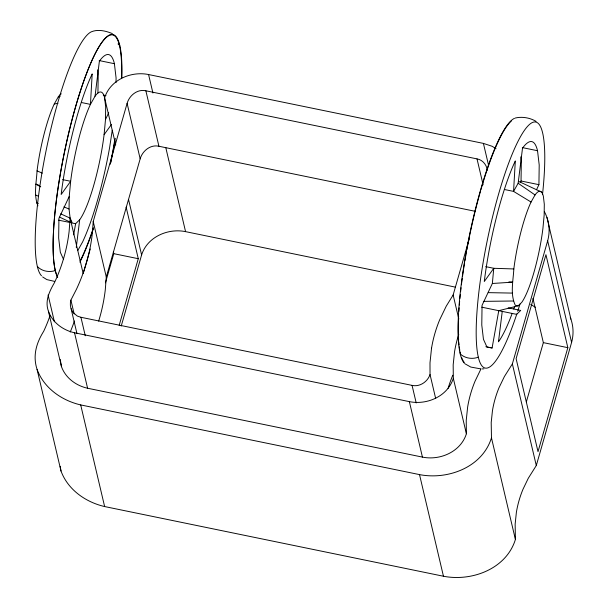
<?xml version="1.0" encoding="UTF-8"?>
<svg xmlns="http://www.w3.org/2000/svg" width="608" height="608" viewBox="0 0 608 608"><rect width="100%" height="100%" fill="white"/><g stroke="black" fill="none" stroke-linecap="round" stroke-linejoin="round"><path stroke-width="0.91" d="M37.901 205.838C33.539 194.826 36.434 182.37 37.05 170.894A58.573 11.035 -78.4 0 1 54.272 103.983L58.269 96.908A58.573 11.035 -78.4 0 1 61.264 93.792M90.242 248.991L83.19 273.592L70.125 218.12L69.054 209.03L69.236 196.468L70.65 181.275A67.328 12.684 -78.4 0 1 90.44 104.371L92.188 73.918A105.564 19.889 -78.4 0 0 61.15 194.507L70.65 181.275L62.601 179.626M97.934 93.039L98.2 74.275L97.675 69.821M76.266 247.426L79.701 219.739A67.328 12.684 -78.4 0 0 104.09 134.695L105.503 119.51L105.678 106.94L104.614 97.85C110.215 79.891 130.91 70.9 148.572 74.541L483.413 143.404L492.222 146.315L496.029 148.717M116.014 82.642L116.082 77.953L114.403 63.703L99.203 60.572M518.168 305.824L515.326 305.345C509.975 294.067 513.236 280.896 513.828 268.949A58.573 11.035 -78.4 0 1 531.05 202.038L535.04 194.963A58.573 11.035 -78.4 0 1 543.377 196.369L544.304 204.273L544.152 215.209L542.921 228.418A58.573 11.035 -78.4 0 1 521.71 302.412L518.168 305.824L498.758 310.68L492.1 347.981L486.978 347.115L483.451 339.294L481.779 325.044L482.053 305.338L492.351 283.488L493.764 268.295L485.724 266.638M520.25 182.674L521.041 180.994L521.322 161.295L520.798 156.841M536.545 189.719L538.924 184.672L539.205 164.973L537.525 150.723L522.325 147.592M60.671 213.841L70.125 218.12L69.122 231.405A188.602 171.593 -13.3 0 1 54.393 282.781C49.385 291.43 44.688 301.066 48.42 311.22L61.484 366.692C65.565 378.009 76.076 385.692 87.59 388.238L422.431 457.102C440.086 460.735 460.788 451.744 466.389 433.785L466.237 420.341L467.643 407.033A132.734 120.764 -13.3 0 1 475.053 381.186L481.012 368.813M487.304 170.164C486.651 164.798 482.516 159.752 477.014 158.893L145.867 90.79C137.4 88.806 129.352 95.479 127.11 103.368L93.222 221.532L92.234 234.224A202.016 183.798 -13.3 0 1 76.456 289.256L70.893 300.116A17.199 15.648 -13.3 0 0 72.899 312.292L77.307 316.076L80.925 317.277L412.064 385.381C419.74 387.167 427.606 381.763 430.038 374.551L429.993 362.862L431.536 348.209M475.19 211.303L158.931 146.262C150.465 144.271 142.416 150.944 140.174 158.832L106.286 277.005L105.298 289.689A202.016 183.798 -13.3 0 1 98.663 321.115M81.502 102.532L90.44 104.371L95.03 96.239L99.385 61.165A105.564 19.889 -78.4 0 1 114.403 63.703M502.254 311.372L498.476 341.825A105.564 19.889 -78.4 0 0 512.172 313.394M504.625 189.544L513.562 191.383L518.153 183.251L522.508 148.185A105.564 19.889 -78.4 0 1 537.525 150.723M112.244 130.272L109.584 147.774A105.564 19.889 -78.4 0 1 82.544 242.06L77.763 250.542M114.623 140.38L113.795 145.836A125.582 23.659 -78.4 0 1 110.238 164.244M73.636 234.855L75.635 223.66L79.701 219.739M105.42 282.864L113.787 253.673L113.354 251.826M119.183 325.303L138.274 258.704L126.137 207.146M121.235 326.025L141.611 254.957C147.212 236.991 167.914 228 185.569 231.64L455.301 287.113M431.536 348.209A146.118 132.947 -13.3 0 1 439.698 319.755L446.257 306.136L453.142 294.986L469.612 237.538M50.061 315.56A174.146 158.445 -13.3 0 1 43.692 331.276C36.358 343.011 32.581 355.65 37.065 369.383L60.998 471.018C67.891 489.759 85.667 502.155 104.629 506.555L443.452 576.24C471.831 581.772 506.327 568.928 515.409 539.471L491.469 437.836L491.203 422.514L492.457 410.651A118.317 107.646 -13.3 0 1 499.062 387.608L504.374 376.588L512.362 363.903L547.664 240.798A46.725 42.514 -13.3 0 0 544.358 211.614M526.346 401.926L543.347 342.631L532.942 298.437M567.842 347.67L538.019 451.66L516.116 358.674L545.938 254.676L567.842 347.67L543.347 342.631M515.409 539.471L515.143 524.149L516.39 512.286A118.317 107.646 -13.3 0 1 523.002 489.242L528.314 478.222L536.294 465.538L571.596 342.433A46.725 42.514 -13.3 0 0 570.266 317.422M458.759 334.461A132.734 120.764 -13.3 0 0 454.579 351.568L453.173 364.876L453.325 378.313C447.724 396.279 427.021 405.27 409.366 401.63L74.526 332.766C63.012 330.228 52.501 322.544 48.42 311.22M491.469 437.836C482.387 467.294 447.898 480.138 419.52 474.605L80.697 404.92C61.735 400.52 43.958 388.124 37.065 369.383M69.236 196.468L58.93 218.318L58.657 238.024L60.329 252.274L63.498 259.312M105.503 119.51L108.672 112.784M80.142 260.642L81.632 257.997A125.582 23.659 -78.4 0 0 93.442 227.726M104.09 134.695L111.477 124.412M55.237 270.575C49.172 272.627 41.762 271.221 37.324 266.471M478.329 357.17C472.332 359.503 464.877 358.37 460.188 353.856L460.446 353.491A125.582 23.659 -78.4 0 1 460.112 351.979M515.158 118.058C522.082 116.356 529.986 117.754 536.104 121.38M58.269 96.908L60.063 96.49M54.272 103.983L57.935 103.322M492.351 283.488L512.597 282.158L508.873 281.93M482.228 368.912L483.945 368.828M483.71 301.363L513.372 300.998M488.247 292.638L512.445 293.094M513.828 268.949L493.764 268.295L484.272 281.527A105.564 19.889 -78.4 0 1 515.31 160.938L513.562 191.383L531.05 202.038M480.487 368.828L470.797 367.065L464.945 363.774M75.635 223.66L72.367 223.113L70.125 218.12M54.621 281.398L46.824 279.596L42.606 276.914M103.284 95.084L105.967 95.631M521.041 180.994L538.924 184.672M508.189 307.861L520.714 310.437L516.64 314.359L481.772 307.184M58.649 220.172L70.27 222.558M113.787 253.673L138.274 258.704M485.838 346.689L492.1 347.981M39.338 185.41L35.819 184.11L40.728 186.846M35.667 195.039L38.236 196.118M63.916 206.88L69.054 209.03M37.05 170.894L42.286 173.128M36.602 202.95L38.319 203.726M518.594 181.344L541.424 192.029M59.69 217.178L69.836 221.928M112.351 33.615C105.921 30.917 98.063 29.009 91.367 31.806A125.582 23.659 -78.4 0 0 46.14 150.366A125.582 23.659 -78.4 0 0 41.511 275.781M530.746 304.38L535.314 307.26M518.153 183.251L535.04 194.963M118.005 43.951L119.784 45.456M546.964 217.489L570.897 319.124M547.664 240.798L571.596 342.433M483.413 143.404L488.634 165.589M477.014 158.893L483.109 184.779M512.362 363.903L536.294 465.538M453.142 294.986L458.804 319.018M453.325 378.313L466.389 433.785M430.038 374.551L435.693 398.59M412.064 385.381L416.206 402.944M409.366 401.63L422.431 457.102M419.52 474.605L443.452 576.24M148.572 74.541L152.927 93.024M165.771 147.562L185.569 231.64M145.867 90.79L158.931 146.262M127.11 103.368L140.174 158.832M115.718 145L104.614 97.85A67.328 12.684 -78.4 0 0 95.03 96.239M128.554 199.515L141.611 254.957M93.222 221.532L106.286 277.005M80.925 317.277L85.28 335.768M70.893 300.116L74.161 313.986M71.098 308.72L76.98 333.678M74.526 332.766L87.59 388.238M80.697 404.92L104.629 506.555M48.085 294.979L54.401 321.784M60.238 359.495L61.484 366.692M60.192 466.366L60.998 471.018M74.434 321.001A188.602 171.593 -13.3 0 1 70.224 332.036M448.104 388.39A146.118 132.947 -13.3 0 1 452.762 375.22M464.39 363.196A126.023 23.742 -78.4 0 1 469.034 237.34A126.023 23.742 -78.4 0 1 514.421 118.37M464.17 362.292A125.582 23.659 -78.4 0 1 461.723 357.8M459.808 350.368A125.582 23.659 -78.4 0 1 459.276 346.849M459.048 344.949A125.582 23.659 -78.4 0 1 458.766 341.939M458.622 339.834A125.582 23.659 -78.4 0 1 458.614 316.183M458.88 311.357A125.582 23.659 -78.4 0 1 459.124 307.8M459.329 305.056A125.582 23.659 -78.4 0 1 459.648 301.325M459.906 298.475A125.582 23.659 -78.4 0 1 460.294 294.622M460.606 291.688A125.582 23.659 -78.4 0 1 461.054 287.744M461.419 284.772A125.582 23.659 -78.4 0 1 462.224 278.532M462.475 276.724A125.582 23.659 -78.4 0 1 464.58 262.831M464.884 260.961A125.582 23.659 -78.4 0 1 466.009 254.41M466.176 253.475A125.582 23.659 -78.4 0 1 466.503 251.659M466.838 249.835A125.582 23.659 -78.4 0 1 480.662 190.6M480.928 189.666A125.582 23.659 -78.4 0 1 511.48 120.878M57.676 277.461A126.023 23.742 -78.4 0 1 80.028 92.256A126.023 23.742 -78.4 0 1 121.82 77.87M115.322 138.312A126.023 23.742 -78.4 0 1 110.846 162.435M93.32 228.866A126.023 23.742 -78.4 0 1 79.906 262.177M57.638 277.012A125.582 23.659 -78.4 0 1 79.914 92.454A125.582 23.659 -78.4 0 1 121.554 78.12M514.626 306.508A105.564 19.889 -78.4 0 1 513.768 308.986M516.853 313.888A125.582 23.659 -78.4 0 1 476.178 332.606A125.582 23.659 -78.4 0 1 516.762 143.868A125.582 23.659 -78.4 0 1 542.488 194.644M519.969 304.076A125.582 23.659 -78.4 0 1 517.712 311.266"/></g></svg>
